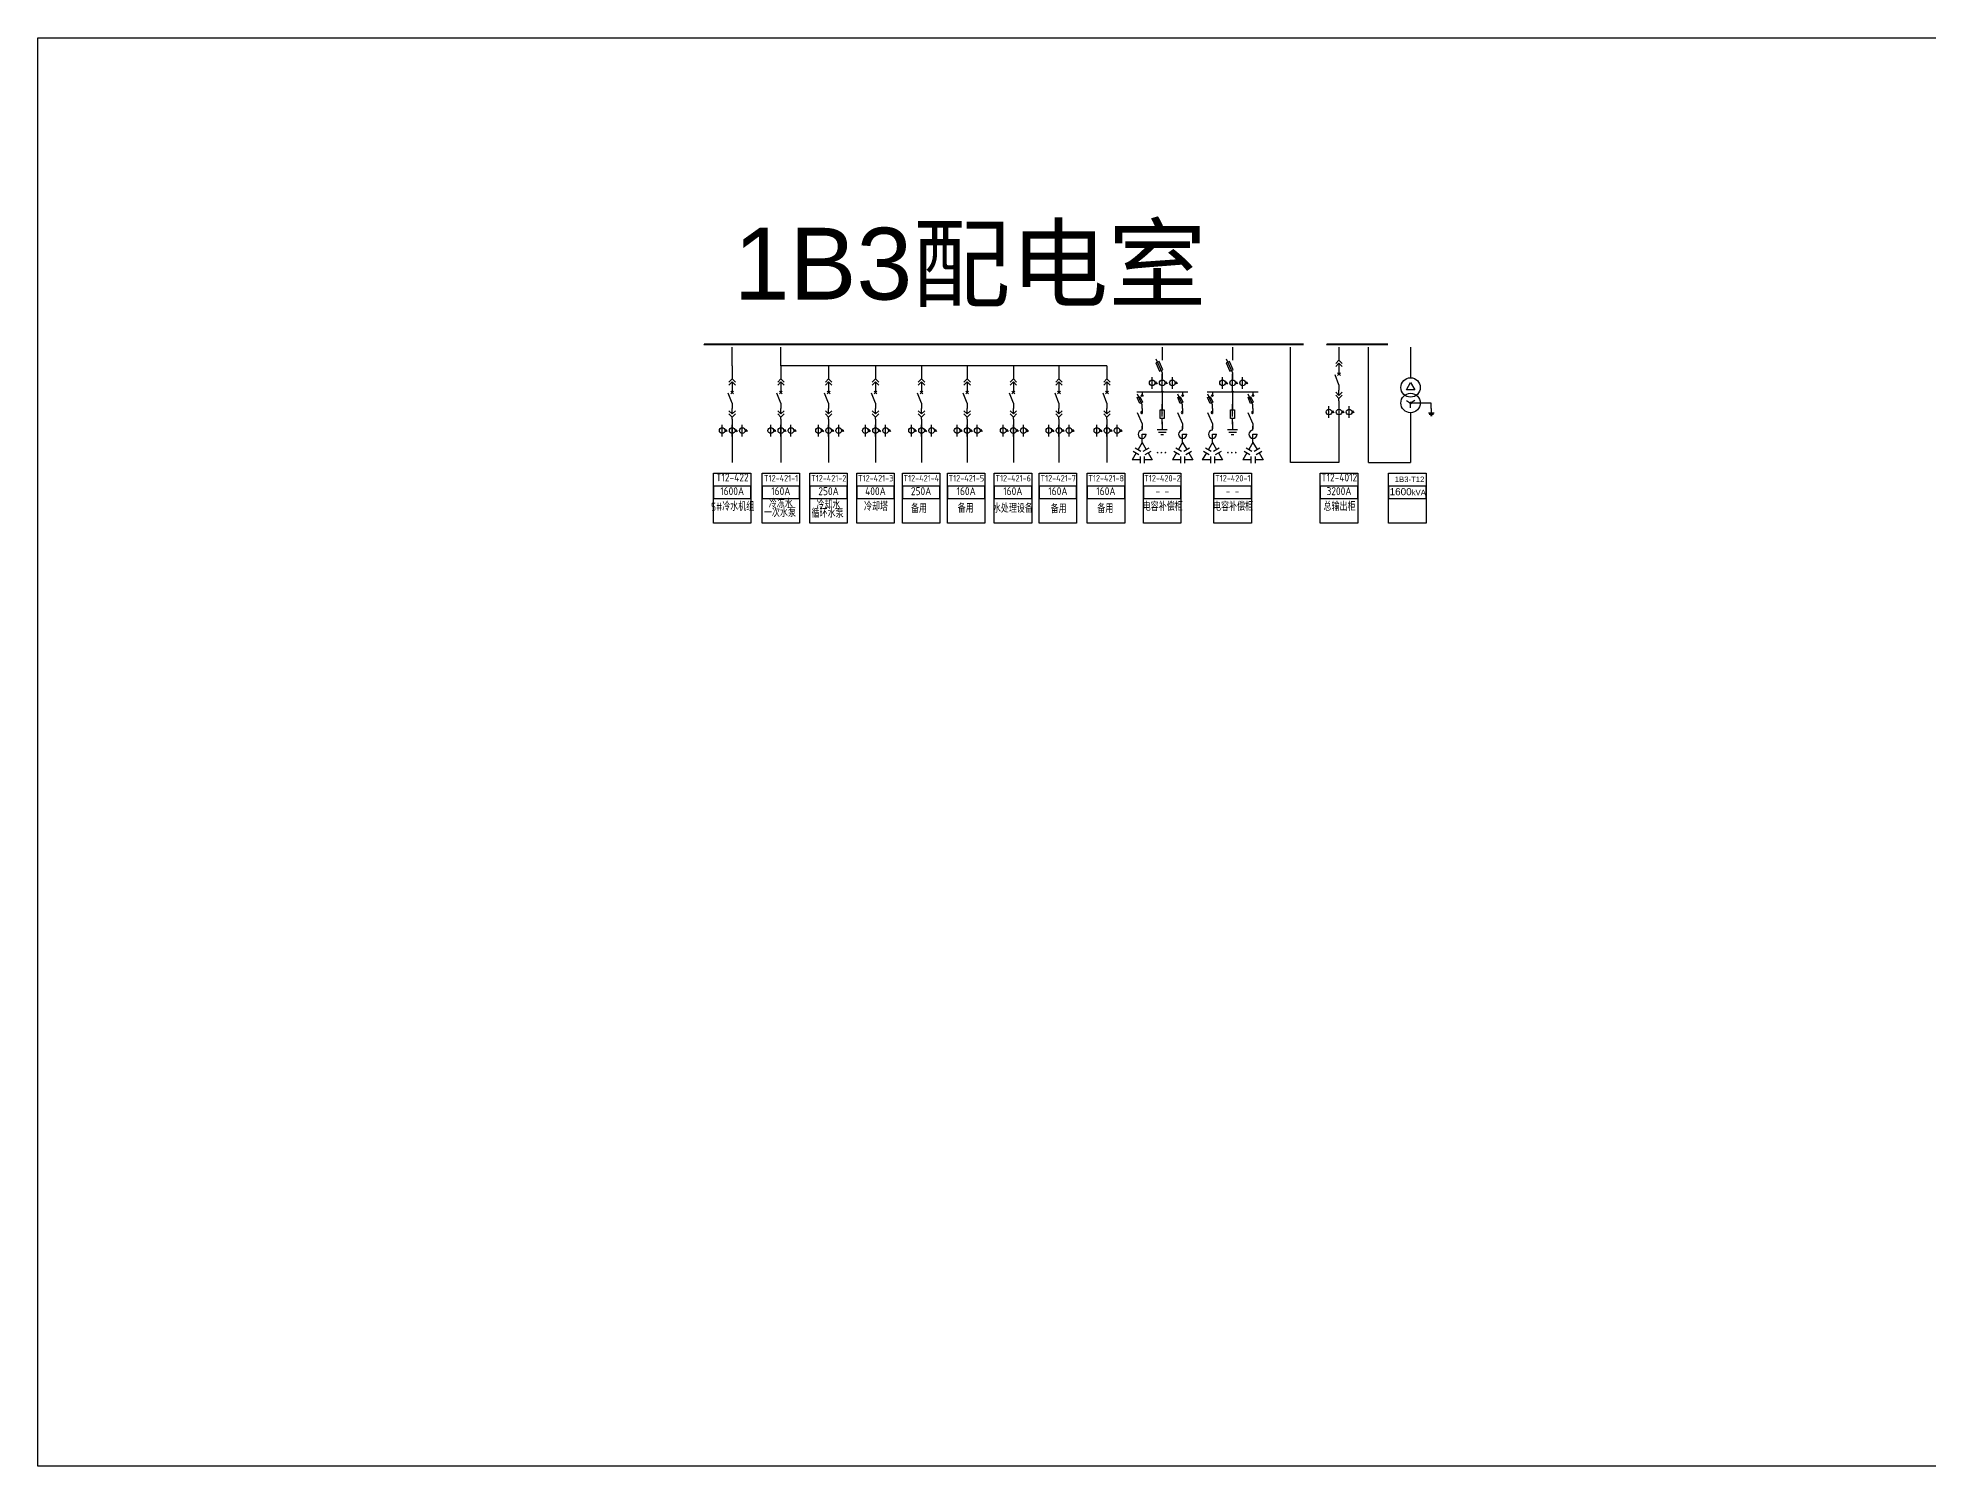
# Model space of a CAD drawing. Header units: millimetres. Extents: x -3460 to -460, y 6070 to 9130.
# Drawn here: x -1320 to -1056.9, y 8243.4 to 8442.3 of the extents above; entities that cross this region are included whole.
import ezdxf
from ezdxf.enums import TextEntityAlignment as Align

# ---------------------------------------------------------------- set-up
doc = ezdxf.new("R2010")
doc.units = ezdxf.units.MM
doc.header["$LTSCALE"] = 1000
doc.header["$MEASUREMENT"] = 0
doc.linetypes.add('CENTER', pattern=[2, 1.25, -0.25, 0.25, -0.25])
doc.linetypes.add('CONTINOUS', pattern=[0])
doc.styles.add('HZSONG', font='gbenor.shx', dxfattribs={"height": 1200, "bigfont": 'gbcbig.shx'})
doc.styles.get("Standard").update_dxf_attribs({"font": 'arial.ttf'})

# ---------------------------------------------------------------- blocks, each defined once
blk = doc.blocks.new('DYDQAA05')
at = {"color": 0}
blk.add_lwpolyline([(0, 0), (0, -7)], dxfattribs=at)
blk = doc.blocks.new('DYDQAA03')
at = {"color": 0}
for points in [[(0, 0), (0, -1.5)], [(-2.1, -3.6), (0, -1.5)], [(-2.1, -5.6), (0, -3.5)], [(2.1, -3.6), (0, -1.5)], [(2.1, -5.6), (0, -3.5)], [(0, -3.5), (0, -7)]]:
    blk.add_lwpolyline(points, dxfattribs=at)
blk = doc.blocks.new('DYDQAA09')
at = {"color": 0}
blk.add_lwpolyline([(0, 0), (0, -3.5)], dxfattribs=at)
blk.add_lwpolyline([(0, 0), (0, -3.5)], dxfattribs=at)
blk.add_lwpolyline([(0, 0), (0, -3.5)], dxfattribs=at)
blk.add_lwpolyline([(0, 0), (0, -3.5)], dxfattribs=at)
blk.add_lwpolyline([(0, 0), (0, -3.5)], dxfattribs=at)
blk.add_lwpolyline([(0, 0), (0, -3.5)], dxfattribs=at)
blk.add_lwpolyline([(0, 0), (0, -3.5)], dxfattribs=at)
blk.add_lwpolyline([(0, 0), (0, -3.5)], dxfattribs=at)
blk.add_lwpolyline([(0, 0), (0, -3.5)], dxfattribs=at)
blk = doc.blocks.new('DYDQ0201')
at = {"color": 0}
for points in [[(0.9, -0.9), (-0.9, 0.9)], [(-0.9, -0.9), (0.9, 0.9)], [(0, -7), (-2.6, -0.4)]]:
    blk.add_lwpolyline(points, dxfattribs=at)
blk = doc.blocks.new('DYDQAA04')
at = {"color": 0}
for points in [[(0, -3.5), (0, 0)], [(-2.1, -1.4), (0, -3.5)], [(-2.1, -3.4), (0, -5.5)], [(2.1, -1.4), (0, -3.5)], [(2.1, -3.4), (0, -5.5)], [(0, -7), (0, -5.5)]]:
    blk.add_lwpolyline(points, dxfattribs=at)
blk = doc.blocks.new('$element$00000530')
for points in [[(-0.29, -0.34), (-0.14, -0.27), (0.02, -0.62), (-0.14, -0.69), (-0.29, -0.34)], [(0, -1), (0, -0.78), (-0.28, -0.15)], [(-0.05, -0.18), (0.05, -0.18)], [(0, 0), (0, -0.18)]]:
    blk.add_lwpolyline(points)
blk.add_circle((0, -0.23), 0.05)
at = {"flags": 9}
blk.add_attdef('S', (0, 0), '', height=0.00000667, dxfattribs=at)
blk = doc.blocks.new('M_M4')
blk.add_line((-0.25, -0.2), (0, -0.75))
for points in [[(0, 0), (0, -0.25)], [(0, -0.75), (0, -1)]]:
    blk.add_lwpolyline(points)
blk.add_arc((-0.008, -0.192), 0.0589, 81.8699, 278.1301)
at = {"width": 0.8, "flags": 9}
blk.add_attdef('S', (0.25, -0.5), '', height=0.2, dxfattribs=at)
blk = doc.blocks.new('M_M23')
for p, q in [((0, -0.5), (-0.25, -0.5)), ((0, -0.25), (0, -0.5))]:
    blk.add_line(p, q)
for points in [[(0, 0), (0, -0.25)], [(0, -0.75), (0, -1)]]:
    blk.add_lwpolyline(points)
blk.add_arc((0, -0.5), 0.25, 270, 180)
at = {"width": 0.8, "flags": 9}
blk.add_attdef('S', (0.25, -0.5), '', height=0.2, dxfattribs=at)
blk = doc.blocks.new('M_M44IVD')
for points in [[(0, 0), (-0.2, -0.346)], [(0, 0), (0.2, -0.346)], [(-0.3, -0.52), (-0.5, -0.866)], [(-0.1, -0.866), (-0.5, -0.866)], [(-0.444, -0.436), (-0.156, -0.603)], [(-0.344, -0.263), (-0.056, -0.43)], [(-0.1, -0.699), (-0.1, -1.033)], [(0.056, -0.43), (0.344, -0.263)], [(0.1, -0.699), (0.1, -1.033)], [(0.5, -0.866), (0.1, -0.866)], [(0.156, -0.603), (0.444, -0.436)], [(0.3, -0.52), (0.5, -0.866)]]:
    blk.add_lwpolyline(points)
at = {"width": 0.8, "flags": 9}
blk.add_attdef('S', (0.25, -0.5), '', height=0.2, dxfattribs=at)
blk = doc.blocks.new('A$C03DD39B5')
for p, q in [((417, 475), (283, 392)), ((417, 422), (283, 339)), ((350, 333), (350, 467))]:
    blk.add_line(p, q)
blk.add_lwpolyline([(700, 167), (0, 167)])
blk.add_circle((350, 167), 167)
blk = doc.blocks.new('M_M17')
for p, q in [((-0.1, -0.717), (-0.1, -0.283)), ((-0.1, -0.283), (0.1, -0.283)), ((0.1, -0.717), (-0.1, -0.717)), ((0, -0.383), (0, -0.717)), ((0.1, -0.283), (0.1, -0.717))]:
    blk.add_line(p, q)
for points in [[(0, 0), (0, -0.283)], [(0, -0.717), (0, -1)]]:
    blk.add_lwpolyline(points)
for points in [[(-0.033, -0.567), (0.033, -0.567), (0, -0.367), (0.033, -0.567)], [(0.033, -0.567), (0, -0.367), (-0.033, -0.567), (0.033, -0.567)], [(0, -0.367), (-0.033, -0.567), (0.033, -0.567), (0, -0.367)]]:
    blk.add_solid(points)
at = {"width": 0.8, "flags": 9}
blk.add_attdef('S', (0.25, -0.5), '', height=0.2, dxfattribs=at)
blk = doc.blocks.new('M_M24')
for p, q in [((-0.25, -0.375), (0.25, -0.375)), ((-0.1875, -0.5), (0.1875, -0.5)), ((-0.0625, -0.625), (0.0625, -0.625))]:
    blk.add_line(p, q)
blk.add_lwpolyline([(0, 0), (0, -0.375)])
at = {"width": 0.8, "flags": 9}
blk.add_attdef('S', (0.25, -0.5), '', height=0.2, dxfattribs=at)

msp = doc.modelspace()

# ---------------------------------------------------------------- linework, layer by layer
for p, q in [((-1223.36, 8396.62, -1824.69), (-1223.36, 8399.2, -441.41)), ((-1216.58, 8396.62, -1824.64), (-1216.58, 8399.2, -441.36)), ((-1145.67, 8383.17, 376.53), (-1145.67, 8399.2, 376.53)), ((-1171.2, 8396.62, -1824.69), (-1216.58, 8396.62, -1824.69)), ((-1166.31, 8393, -597.78), (-1166.31, 8392.6, -597.78)), ((-1163.51, 8393.09, -597.78), (-1163.51, 8393.42, -597.78)), ((-1156.53, 8393, -597.78), (-1156.53, 8392.6, -597.78)), ((-1153.72, 8393.09, -597.78), (-1153.72, 8393.42, -597.78)), ((-1138.91, 8390.96, 376.53), (-1138.91, 8389.32, 376.53)), ((-1223.36, 8388.38, 376.53), (-1223.36, 8386.74, 376.53)), ((-1216.58, 8388.38, 376.53), (-1216.58, 8386.74, 376.53)), ((-1209.94, 8388.38, 376.53), (-1209.94, 8386.74, 376.53)), ((-1203.41, 8388.38, 376.53), (-1203.41, 8386.74, 376.53)), ((-1197.01, 8388.38, 376.53), (-1197.01, 8386.74, 376.53)), ((-1190.66, 8388.38, 376.53), (-1190.66, 8386.74, 376.53)), ((-1184.23, 8388.38, 376.53), (-1184.23, 8386.74, 376.53)), ((-1177.88, 8388.38, 376.53), (-1177.88, 8386.74, 376.53)), ((-1171.2, 8388.38, 376.53), (-1171.2, 8386.74, 376.53)), ((-1138.91, 8389.32, 376.53), (-1138.91, 8383.17, 376.53)), ((-1223.36, 8386.74, 376.53), (-1223.36, 8383.17, 376.53)), ((-1216.58, 8386.74, 376.53), (-1216.58, 8383.17, 376.53)), ((-1209.94, 8386.74, 376.53), (-1209.94, 8383.17, 376.53)), ((-1203.41, 8386.74, 376.53), (-1203.41, 8383.17, 376.53)), ((-1197.01, 8386.74, 376.53), (-1197.01, 8383.17, 376.53)), ((-1190.66, 8386.74, 376.53), (-1190.66, 8383.17, 376.53)), ((-1184.23, 8386.74, 376.53), (-1184.23, 8383.17, 376.53)), ((-1177.88, 8386.74, 376.53), (-1177.88, 8383.17, 376.53)), ((-1171.2, 8386.74, 376.53), (-1171.2, 8383.17, 376.53)), ((-1138.91, 8383.17, 376.53), (-1145.67, 8383.17, 376.53))]:
    msp.add_line(p, q)
at = {"color": 0}
for p, q in [((-1134.81, 8383.17, -1408.86), (-1134.81, 8399.2, 376.53)), ((-1128.95, 8399.2, 3202.07), (-1128.95, 8394.95, -1408.86)), ((-1129.53, 8393.26, -1408.86), (-1128.95, 8394.28, -1408.86)), ((-1129.53, 8393.26, -1408.86), (-1128.95, 8394.28, -1408.86)), ((-1128.36, 8393.26, -1408.86), (-1129.53, 8393.26, -1408.86)), ((-1128.95, 8394.28, -1408.86), (-1128.36, 8393.26, -1408.86)), ((-1129.53, 8391.77, -1408.86), (-1128.95, 8391.44, -1408.86)), ((-1128.96, 8391.54, -1408.86), (-1129.05, 8391.44, -1408.86)), ((-1128.91, 8391.53, -1408.86), (-1129.04, 8391.4, -1408.86)), ((-1128.99, 8391.53, -1408.86), (-1129.04, 8391.48, -1408.86)), ((-1128.9, 8391.52, -1408.86), (-1129.04, 8391.39, -1408.86)), ((-1128.87, 8391.5, -1408.86), (-1129.01, 8391.36, -1408.86)), ((-1128.86, 8391.49, -1408.86), (-1129, 8391.35, -1408.86)), ((-1128.85, 8391.45, -1408.86), (-1128.97, 8391.34, -1408.86)), ((-1128.36, 8391.77, -1408.86), (-1128.95, 8391.44, -1408.86)), ((-1128.95, 8390.76, -1408.86), (-1128.95, 8391.44, -1408.86)), ((-1126.06, 8391.44, -1408.86), (-1128.95, 8391.44, -1408.86)), ((-1128.95, 8390.08, -1408.86), (-1128.95, 8383.17, -1408.86)), ((-1128.85, 8391.43, -1408.86), (-1128.94, 8391.33, -1408.86)), ((-1126.47, 8390.08, -1408.86), (-1125.65, 8390.08, -1408.86)), ((-1126.36, 8389.88, -1408.86), (-1125.75, 8389.88, -1408.86)), ((-1126.16, 8389.68, -1408.86), (-1125.96, 8389.68, -1408.86)), ((-1134.81, 8383.17, -1408.86), (-1128.95, 8383.17, -1408.86))]:
    msp.add_line(p, q, dxfattribs=at)
at = {"linetype": 'Continuous'}
for p, q in [((-1164.38, 8397.59, -597.78), (-1163.51, 8395.66, -597.78)), ((-1163.51, 8395.21, -597.78), (-1163.51, 8395.5, -597.78)), ((-1163.51, 8394.74, -597.78), (-1163.51, 8395.38, -597.78)), ((-1154.6, 8397.59, -597.78), (-1153.72, 8395.66, -597.78)), ((-1153.72, 8395.21, -597.78), (-1153.72, 8395.5, -597.78)), ((-1153.72, 8394.74, -597.78), (-1153.72, 8395.38, -597.78)), ((-1167.06, 8393, -597.78), (-1159.95, 8393, -597.78)), ((-1163.51, 8393, -597.78), (-1163.51, 8390.54, -597.78)), ((-1157.27, 8393, -597.78), (-1150.16, 8393, -597.78)), ((-1153.72, 8393, -597.78), (-1153.72, 8390.54, -597.78))]:
    msp.add_line(p, q, dxfattribs=at)
at = {"color": 0, "linetype": 'CENTER', "ltscale": 0.5}
msp.add_line((-1126.06, 8390.69, -1408.86), (-1126.06, 8391.44, -1408.86), dxfattribs=at)
at = {"color": 1, "lineweight": 30, "ltscale": 0.002916}
msp.add_lwpolyline([(-1320, 8442.28), (-582.33, 8442.28), (-582.33, 8243.43), (-1320, 8243.43)], close=True, dxfattribs=at)
at = {"color": 1, "lineweight": 40, "ltscale": 100}
for points, elevation in [([(-1143.87, 8399.57), (-1227.28, 8399.57), (-1227.28, 8399.57)], 3128.1), ([(-1132.13, 8399.57), (-1140.62, 8399.57), (-1140.62, 8399.57)], 2971.68)]:
    msp.add_lwpolyline(points, dxfattribs=dict(at, elevation=elevation))
at = {"linetype": 'Continuous', "elevation": -597.78}
for points in [[(-1163.51, 8399.2), (-1163.51, 8397.41)], [(-1163.51, 8398.29), (-1163.51, 8397.41)], [(-1153.72, 8399.2), (-1153.72, 8397.41)], [(-1153.72, 8398.29), (-1153.72, 8397.41)], [(-1163.51, 8395.66), (-1163.51, 8394.78)], [(-1153.72, 8395.66), (-1153.72, 8394.78)]]:
    msp.add_lwpolyline(points, dxfattribs=at)
for points in [[(-1163.89, 8395.86), (-1163.41, 8396.08), (-1163.94, 8397.24), (-1164.42, 8397.03)], [(-1154.1, 8395.86), (-1153.62, 8396.08), (-1154.15, 8397.24), (-1154.63, 8397.03)]]:
    msp.add_lwpolyline(points, close=True, dxfattribs=at)
at = {"color": 0, "elevation": -1408.86}
msp.add_lwpolyline([(-1126.06, 8390.69), (-1126.06, 8390.08)], dxfattribs=at)
at = {"lineweight": -2, "ltscale": 100, "elevation": -884.06}
for points in [[(-1164.22, 8384.53, 0.117, 0.117, 1), (-1164.1, 8384.53, 0.117, 0.117, 1)], [(-1163.68, 8384.53, 0.117, 0.117, 1), (-1163.56, 8384.53, 0.117, 0.117, 1)], [(-1163.13, 8384.53, 0.117, 0.117, 1), (-1163.01, 8384.53, 0.117, 0.117, 1)], [(-1154.43, 8384.53, 0.117, 0.117, 1), (-1154.31, 8384.53, 0.117, 0.117, 1)], [(-1153.89, 8384.53, 0.117, 0.117, 1), (-1153.77, 8384.53, 0.117, 0.117, 1)], [(-1153.34, 8384.53, 0.117, 0.117, 1), (-1153.22, 8384.53, 0.117, 0.117, 1)]]:
    msp.add_lwpolyline(points, format="xyseb", close=True, dxfattribs=at)
for points, elevation in [([(-1225.96, 8381.69), (-1220.75, 8381.69), (-1220.75, 8374.73), (-1225.96, 8374.73)], -441.41), ([(-1225.96, 8378.13), (-1220.75, 8378.13), (-1220.75, 8379.87), (-1225.96, 8379.87)], -441.41), ([(-1219.19, 8381.69), (-1213.98, 8381.69), (-1213.98, 8374.73), (-1219.19, 8374.73)], -441.41), ([(-1219.19, 8378.13), (-1213.98, 8378.13), (-1213.98, 8379.87), (-1219.19, 8379.87)], -441.41), ([(-1212.55, 8381.69), (-1207.34, 8381.69), (-1207.34, 8374.73), (-1212.55, 8374.73)], -441.41), ([(-1212.55, 8378.13), (-1207.34, 8378.13), (-1207.34, 8379.87), (-1212.55, 8379.87)], -441.41), ([(-1206.02, 8381.69), (-1200.81, 8381.69), (-1200.81, 8374.73), (-1206.02, 8374.73)], -441.41), ([(-1206.02, 8378.13), (-1200.81, 8378.13), (-1200.81, 8379.87), (-1206.02, 8379.87)], -441.41), ([(-1199.67, 8381.69), (-1194.46, 8381.69), (-1194.46, 8374.73), (-1199.67, 8374.73)], -441.41), ([(-1199.67, 8378.13), (-1194.46, 8378.13), (-1194.46, 8379.87), (-1199.67, 8379.87)], -441.41), ([(-1193.4, 8381.69), (-1188.19, 8381.69), (-1188.19, 8374.73), (-1193.4, 8374.73)], -441.41), ([(-1193.4, 8378.13), (-1188.19, 8378.13), (-1188.19, 8379.87), (-1193.4, 8379.87)], -441.41), ([(-1186.89, 8381.69), (-1181.68, 8381.69), (-1181.68, 8374.73), (-1186.89, 8374.73)], -441.41), ([(-1186.89, 8378.13), (-1181.68, 8378.13), (-1181.68, 8379.87), (-1186.89, 8379.87)], -441.41), ([(-1180.62, 8381.69), (-1175.42, 8381.69), (-1175.42, 8374.73), (-1180.62, 8374.73)], -441.41), ([(-1180.62, 8378.13), (-1175.42, 8378.13), (-1175.42, 8379.87), (-1180.62, 8379.87)], -441.41), ([(-1173.94, 8381.69), (-1168.73, 8381.69), (-1168.73, 8374.73), (-1173.94, 8374.73)], -441.41), ([(-1173.94, 8378.13), (-1168.73, 8378.13), (-1168.73, 8379.87), (-1173.94, 8379.87)], -441.41), ([(-1166.11, 8381.69), (-1160.9, 8381.69), (-1160.9, 8374.73), (-1166.11, 8374.73)], -441.41), ([(-1166.11, 8378.13), (-1160.9, 8378.13), (-1160.9, 8379.87), (-1166.11, 8379.87)], -441.41), ([(-1156.32, 8381.69), (-1151.11, 8381.69), (-1151.11, 8374.73), (-1156.32, 8374.73)], -441.41), ([(-1156.32, 8378.13), (-1151.11, 8378.13), (-1151.11, 8379.87), (-1156.32, 8379.87)], -441.41), ([(-1141.51, 8381.69), (-1136.3, 8381.69), (-1136.3, 8374.73), (-1141.51, 8374.73)], -441.41), ([(-1141.51, 8378.13), (-1136.3, 8378.13), (-1136.3, 8379.87), (-1141.51, 8379.87)], -441.41), ([(-1132.01, 8381.69), (-1126.8, 8381.69), (-1126.8, 8374.73), (-1132.01, 8374.73)], 130.83), ([(-1132.01, 8378.13), (-1126.8, 8378.13), (-1126.8, 8379.87), (-1132.01, 8379.87)], 130.83)]:
    msp.add_lwpolyline(points, close=True, dxfattribs=dict(elevation=elevation))
for centre in [(-1163.51, 8393, -597.78), (-1153.72, 8393, -597.78)]:
    msp.add_circle(centre, 0.0936)
at = {"color": 0, "linetype": 'CONTINOUS'}
for centre in [(-1128.95, 8393.6, -1408.86), (-1128.95, 8391.44, -1408.86)]:
    msp.add_circle(centre, 1.35, dxfattribs=at)
at = {"color": 0}
msp.add_circle((-1128.95, 8391.44, -1408.86), 0.101, dxfattribs=at)

# ---------------------------------------------------------------- block references
for name, p, xscale, yscale, zscale in [('DYDQAA05', (-1138.91, 8399.2, -1824.69), 0.2128954749704126, 0.2128954749704126, 0.2128954749704126), ('DYDQAA05', (-1223.36, 8396.62, -1824.69), 0.2128954749704126, 0.2128954749704126, 0.2128954749704126), ('DYDQAA05', (-1216.58, 8396.62, -1824.69), 0.2128954749704126, 0.2128954749704126, 0.2128954749704126), ('DYDQAA05', (-1209.94, 8396.62, -1824.69), 0.2128954749704126, 0.2128954749704126, 0.2128954749704126), ('DYDQAA05', (-1203.41, 8396.62, -1824.69), 0.2128954749704126, 0.2128954749704126, 0.2128954749704126), ('DYDQAA05', (-1197.01, 8396.62, -1824.69), 0.2128954749704126, 0.2128954749704126, 0.2128954749704126), ('DYDQAA05', (-1190.66, 8396.62, -1824.69), 0.2128954749704126, 0.2128954749704126, 0.2128954749704126), ('DYDQAA05', (-1184.23, 8396.62, -1824.69), 0.2128954749704126, 0.2128954749704126, 0.2128954749704126), ('DYDQAA05', (-1177.88, 8396.62, -1824.69), 0.2128954749704126, 0.2128954749704126, 0.2128954749704126), ('DYDQAA05', (-1171.2, 8396.62, -1824.69), 0.2128954749704126, 0.2128954749704126, 0.2128954749704126), ('DYDQ0201', (-1138.91, 8395.47, -1824.69), 0.2128954749704126, 0.2128954749704126, 0.2128954749704126), ('DYDQAA03', (-1138.91, 8397.71, -1824.69), 0.2128954749704126, 0.2128954749704126, 0.2128954749704126), ('DYDQAA09', (-1138.91, 8396.22, -1824.69), 0.2128954749704126, 0.2128954749704126, 0.2128954749704126), ('DYDQ0201', (-1223.36, 8392.89, -1824.69), 0.2128954749704126, 0.2128954749704126, 0.2128954749704126), ('DYDQAA03', (-1223.36, 8395.13, -1824.69), 0.2128954749704126, 0.2128954749704126, 0.2128954749704126), ('DYDQAA09', (-1223.36, 8393.64, -1824.69), 0.2128954749704126, 0.2128954749704126, 0.2128954749704126), ('DYDQ0201', (-1216.58, 8392.89, -1824.69), 0.2128954749704126, 0.2128954749704126, 0.2128954749704126), ('DYDQAA03', (-1216.58, 8395.13, -1824.69), 0.2128954749704126, 0.2128954749704126, 0.2128954749704126), ('DYDQAA09', (-1216.58, 8393.64, -1824.69), 0.2128954749704126, 0.2128954749704126, 0.2128954749704126), ('DYDQ0201', (-1209.94, 8392.89, -1824.69), 0.2128954749704126, 0.2128954749704126, 0.2128954749704126), ('DYDQAA03', (-1209.94, 8395.13, -1824.69), 0.2128954749704126, 0.2128954749704126, 0.2128954749704126), ('DYDQAA09', (-1209.94, 8393.64, -1824.69), 0.2128954749704126, 0.2128954749704126, 0.2128954749704126), ('DYDQ0201', (-1203.41, 8392.89, -1824.69), 0.2128954749704126, 0.2128954749704126, 0.2128954749704126), ('DYDQAA03', (-1203.41, 8395.13, -1824.69), 0.2128954749704126, 0.2128954749704126, 0.2128954749704126), ('DYDQAA09', (-1203.41, 8393.64, -1824.69), 0.2128954749704126, 0.2128954749704126, 0.2128954749704126), ('DYDQ0201', (-1197.01, 8392.89, -1824.69), 0.2128954749704126, 0.2128954749704126, 0.2128954749704126), ('DYDQAA03', (-1197.01, 8395.13, -1824.69), 0.2128954749704126, 0.2128954749704126, 0.2128954749704126), ('DYDQAA09', (-1197.01, 8393.64, -1824.69), 0.2128954749704126, 0.2128954749704126, 0.2128954749704126), ('DYDQ0201', (-1190.66, 8392.89, -1824.69), 0.2128954749704126, 0.2128954749704126, 0.2128954749704126), ('DYDQAA03', (-1190.66, 8395.13, -1824.69), 0.2128954749704126, 0.2128954749704126, 0.2128954749704126), ('DYDQAA09', (-1190.66, 8393.64, -1824.69), 0.2128954749704126, 0.2128954749704126, 0.2128954749704126), ('DYDQ0201', (-1184.23, 8392.89, -1824.69), 0.2128954749704126, 0.2128954749704126, 0.2128954749704126), ('DYDQAA03', (-1184.23, 8395.13, -1824.69), 0.2128954749704126, 0.2128954749704126, 0.2128954749704126), ('DYDQAA09', (-1184.23, 8393.64, -1824.69), 0.2128954749704126, 0.2128954749704126, 0.2128954749704126), ('DYDQ0201', (-1177.88, 8392.89, -1824.69), 0.2128954749704126, 0.2128954749704126, 0.2128954749704126), ('DYDQAA03', (-1177.88, 8395.13, -1824.69), 0.2128954749704126, 0.2128954749704126, 0.2128954749704126), ('DYDQAA09', (-1177.88, 8393.64, -1824.69), 0.2128954749704126, 0.2128954749704126, 0.2128954749704126), ('DYDQ0201', (-1171.2, 8392.89, -1824.69), 0.2128954749704126, 0.2128954749704126, 0.2128954749704126), ('DYDQAA03', (-1171.2, 8395.13, -1824.69), 0.2128954749704126, 0.2128954749704126, 0.2128954749704126), ('DYDQAA09', (-1171.2, 8393.64, -1824.69), 0.2128954749704126, 0.2128954749704126, 0.2128954749704126), ('DYDQAA04', (-1138.91, 8393.24, -1824.69), 0.2128954749704126, 0.2128954749704126, 0.2128954749704126), ('DYDQAA09', (-1138.91, 8393.98, -1824.69), 0.2128954749704126, 0.2128954749704126, 0.2128954749704126), ('DYDQAA04', (-1223.36, 8390.66, -1824.69), 0.2128954749704126, 0.2128954749704126, 0.2128954749704126), ('DYDQAA09', (-1223.36, 8391.4, -1824.69), 0.2128954749704126, 0.2128954749704126, 0.2128954749704126), ('DYDQAA04', (-1216.58, 8390.66, -1824.69), 0.2128954749704126, 0.2128954749704126, 0.2128954749704126), ('DYDQAA09', (-1216.58, 8391.4, -1824.69), 0.2128954749704126, 0.2128954749704126, 0.2128954749704126), ('DYDQAA04', (-1209.94, 8390.66, -1824.69), 0.2128954749704126, 0.2128954749704126, 0.2128954749704126), ('DYDQAA09', (-1209.94, 8391.4, -1824.69), 0.2128954749704126, 0.2128954749704126, 0.2128954749704126), ('DYDQAA04', (-1203.41, 8390.66, -1824.69), 0.2128954749704126, 0.2128954749704126, 0.2128954749704126), ('DYDQAA09', (-1203.41, 8391.4, -1824.69), 0.2128954749704126, 0.2128954749704126, 0.2128954749704126), ('DYDQAA04', (-1197.01, 8390.66, -1824.69), 0.2128954749704126, 0.2128954749704126, 0.2128954749704126), ('DYDQAA09', (-1197.01, 8391.4, -1824.69), 0.2128954749704126, 0.2128954749704126, 0.2128954749704126), ('DYDQAA04', (-1190.66, 8390.66, -1824.69), 0.2128954749704126, 0.2128954749704126, 0.2128954749704126), ('DYDQAA09', (-1190.66, 8391.4, -1824.69), 0.2128954749704126, 0.2128954749704126, 0.2128954749704126), ('DYDQAA04', (-1184.23, 8390.66, -1824.69), 0.2128954749704126, 0.2128954749704126, 0.2128954749704126), ('DYDQAA09', (-1184.23, 8391.4, -1824.69), 0.2128954749704126, 0.2128954749704126, 0.2128954749704126), ('DYDQAA04', (-1177.88, 8390.66, -1824.69), 0.2128954749704126, 0.2128954749704126, 0.2128954749704126), ('DYDQAA09', (-1177.88, 8391.4, -1824.69), 0.2128954749704126, 0.2128954749704126, 0.2128954749704126), ('DYDQAA04', (-1171.2, 8390.66, -1824.69), 0.2128954749704126, 0.2128954749704126, 0.2128954749704126), ('DYDQAA09', (-1171.2, 8391.4, -1824.69), 0.2128954749704126, 0.2128954749704126, 0.2128954749704126), ('M_M4', (-1166.31, 8390.66, -597.78), 2.806650000002905, 2.806650000002905, 2.806650000002905), ('M_M4', (-1160.67, 8390.66, -597.78), 2.806650000002905, 2.806650000002905, 2.806650000002905), ('M_M4', (-1156.53, 8390.66, -597.78), 2.806650000002905, 2.806650000002905, 2.806650000002905), ('M_M4', (-1150.88, 8390.66, -597.78), 2.806650000002905, 2.806650000002905, 2.806650000002905), ('DYDQAA09', (-1138.91, 8391.75, -1824.69), 0.2128954749704126, 0.2128954749704126, 0.2128954749704126), ('DYDQAA09', (-1223.36, 8389.17, -1824.69), 0.2128954749704126, 0.2128954749704126, 0.2128954749704126), ('DYDQAA09', (-1216.58, 8389.17, -1824.69), 0.2128954749704126, 0.2128954749704126, 0.2128954749704126), ('DYDQAA09', (-1209.94, 8389.17, -1824.69), 0.2128954749704126, 0.2128954749704126, 0.2128954749704126), ('DYDQAA09', (-1203.41, 8389.17, -1824.69), 0.2128954749704126, 0.2128954749704126, 0.2128954749704126), ('DYDQAA09', (-1197.01, 8389.17, -1824.69), 0.2128954749704126, 0.2128954749704126, 0.2128954749704126), ('DYDQAA09', (-1190.66, 8389.17, -1824.69), 0.2128954749704126, 0.2128954749704126, 0.2128954749704126), ('DYDQAA09', (-1184.23, 8389.17, -1824.69), 0.2128954749704126, 0.2128954749704126, 0.2128954749704126), ('DYDQAA09', (-1177.88, 8389.17, -1824.69), 0.2128954749704126, 0.2128954749704126, 0.2128954749704126), ('DYDQAA09', (-1171.2, 8389.17, -1824.69), 0.2128954749704126, 0.2128954749704126, 0.2128954749704126), ('M_M23', (-1166.31, 8385.96, -597.78), -2.245320000002324, -2.245320000002324, 2.245320000002251), ('M_M24', (-1163.51, 8388.8, -597.78), 2.806650000002905, 2.806650000002905, 2.806650000002905), ('M_M23', (-1160.67, 8385.96, -597.78), -2.245320000002324, -2.245320000002324, 2.245320000002251), ('M_M23', (-1156.53, 8385.96, -597.78), -2.245320000002324, -2.245320000002324, 2.245320000002251), ('M_M24', (-1153.72, 8388.8, -597.78), 2.806650000002905, 2.806650000002905, 2.806650000002905), ('M_M23', (-1150.88, 8385.96, -597.78), -2.245320000002324, -2.245320000002324, 2.245320000002251), ('M_M44IVD', (-1166.31, 8385.96, -597.78), 2.806650000002905, 2.806650000002905, 2.806650000002905), ('M_M44IVD', (-1160.67, 8385.96, -597.78), 2.806650000002905, 2.806650000002905, 2.806650000002905), ('M_M44IVD', (-1156.53, 8385.96, -597.78), 2.806650000002905, 2.806650000002905, 2.806650000002905), ('M_M44IVD', (-1150.88, 8385.96, -597.78), 2.806650000002905, 2.806650000002905, 2.806650000002905)]:
    msp.add_blockref(name, p, dxfattribs=dict(xscale=xscale, yscale=yscale, zscale=zscale))
at = {"linetype": 'Continuous', "xscale": 2.338875, "yscale": 2.338875, "zscale": 2.338875}
for p in [(-1166.31, 8393, -597.78), (-1160.67, 8393, -597.78), (-1156.53, 8393, -597.78), (-1150.88, 8393, -597.78)]:
    msp.add_blockref('$element$00000530', p, dxfattribs=at)
at = {"linetype": 'Continuous', "xscale": 0.002338875, "yscale": 0.002338875, "zscale": 0.002338875, "rotation": 270}
for p in [(-1165.3, 8395.06, -597.78), (-1163.9, 8395.06, -597.78), (-1162.49, 8395.06, -597.78), (-1155.51, 8395.06, -597.78), (-1154.11, 8395.06, -597.78), (-1152.71, 8395.06, -597.78), (-1140.7, 8391, 376.53), (-1139.3, 8391, 376.53), (-1137.89, 8391, 376.53), (-1225.15, 8388.42, 376.53), (-1223.75, 8388.42, 376.53), (-1222.34, 8388.42, 376.53), (-1218.38, 8388.42, 376.53), (-1216.97, 8388.42, 376.53), (-1215.57, 8388.42, 376.53), (-1211.74, 8388.42, 376.53), (-1210.33, 8388.42, 376.53), (-1208.93, 8388.42, 376.53), (-1205.21, 8388.42, 376.53), (-1203.8, 8388.42, 376.53), (-1202.4, 8388.42, 376.53), (-1198.8, 8388.42, 376.53), (-1197.4, 8388.42, 376.53), (-1196, 8388.42, 376.53), (-1192.45, 8388.42, 376.53), (-1191.05, 8388.42, 376.53), (-1189.65, 8388.42, 376.53), (-1186.03, 8388.42, 376.53), (-1184.62, 8388.42, 376.53), (-1183.22, 8388.42, 376.53), (-1179.68, 8388.42, 376.53), (-1178.27, 8388.42, 376.53), (-1176.87, 8388.42, 376.53), (-1173, 8388.42, 376.53), (-1171.59, 8388.42, 376.53), (-1170.19, 8388.42, 376.53)]:
    msp.add_blockref('A$C03DD39B5', p, dxfattribs=at)
at = {"xscale": 2.806650000002905, "yscale": 2.806650000002905, "zscale": 2.806650000002905, "rotation": 180}
for p in [(-1163.51, 8388.49, -597.78), (-1153.72, 8388.49, -597.78)]:
    msp.add_blockref('M_M17', p, dxfattribs=at)

# ---------------------------------------------------------------- texts
at = {"color": 7, "lineweight": 0, "style": 'HZSONG'}
for s, height, p in [('T12-422', 1.114, (-1223.33, 8380.52, -1824.69)), ('1600A', 1.114, (-1223.36, 8378.61, -1824.69)), ('T12-421-1', 0.891, (-1216.56, 8380.52, -1824.69)), ('160A', 1.114, (-1216.59, 8378.61, -1824.69)), ('T12-421-2', 0.891, (-1209.92, 8380.52, -1824.69)), ('250A', 1.114, (-1209.95, 8378.61, -1824.69)), ('T12-421-3', 0.891, (-1203.39, 8380.52, -1824.69)), ('400A', 1.114, (-1203.42, 8378.61, -1824.69)), ('T12-421-4', 0.891, (-1197.04, 8380.52, -1824.69)), ('250A', 1.114, (-1197.07, 8378.61, -1824.69)), ('T12-421-5', 0.891, (-1190.77, 8380.52, -1824.69)), ('160A', 1.114, (-1190.8, 8378.61, -1824.69)), ('T12-421-6', 0.891, (-1184.26, 8380.52, -1824.69)), ('160A', 1.114, (-1184.3, 8378.61, -1824.69)), ('T12-421-7', 0.891, (-1177.99, 8380.52, -1824.69)), ('160A', 1.114, (-1178.03, 8378.61, -1824.69)), ('T12-421-8', 0.891, (-1171.31, 8380.52, -1824.69)), ('160A', 1.114, (-1171.35, 8378.61, -1824.69)), ('T12-420-2', 0.891, (-1163.48, 8380.52, -1824.69)), ('T12-420-1', 0.891, (-1153.69, 8380.52, -1824.69)), ('T12-4012', 1.114, (-1138.88, 8380.52, -1824.69)), ('3200A', 1.114, (-1138.91, 8378.61, -1824.69)), ('5#冷水机组', 1.114, (-1223.29, 8376.44, -1824.69)), ('一次水泵', 1.114, (-1216.72, 8375.58, -1163.22)), ('冷冻水', 1.114, (-1216.6, 8376.83, -1445.89)), ('冷却水', 1.114, (-1209.97, 8376.68, -1445.89)), ('冷却塔', 1.114, (-1203.34, 8376.44, -1824.69)), ('备用', 1.114, (-1197.37, 8376.16, -1824.69)), ('备用', 1.114, (-1190.87, 8376.19, -1824.69)), ('水处理设备', 1.114, (-1184.3, 8376.18, -1572.14)), ('备用', 1.114, (-1177.93, 8376.12, -1824.69)), ('备用', 1.114, (-1171.43, 8376.15, -1824.69)), ('电容补偿柜', 1.114, (-1163.44, 8376.44, -1824.69)), ('- -', 1.114, (-1163.51, 8378.61, -1824.69)), ('电容补偿柜', 1.114, (-1153.65, 8376.44, -1824.69)), ('- -', 1.114, (-1153.73, 8378.61, -1824.69)), ('总输出柜', 1.114, (-1138.83, 8376.44, -1824.69)), ('循环水泵', 1.114, (-1210.09, 8375.49, -1163.22))]:
    msp.add_text(s, height=height, dxfattribs=at).set_placement(p, align=Align.CENTER)
at = {"color": 0, "insert": (-1223.15, 8415.84, 361.59), "char_height": 10, "width": 0.000000001, "attachment_point": 1}
msp.add_mtext('1B3{\\fSimSun|b0|i0|c134|p2;配电室}', dxfattribs=at)
at = {"width": 1.1343, "attachment_point": 1}
for s, insert, char_height in [('{\\H0.9x;1600\\H0.77778x;kVA', (-1131.87, 8379.59, -1157.54), 1.1), ('1B3-T12', (-1131.15, 8381.2, 4130.8), 0.77)]:
    msp.add_mtext(s, dxfattribs=dict(at, insert=insert, char_height=char_height))

doc.saveas('drawing.dxf')
